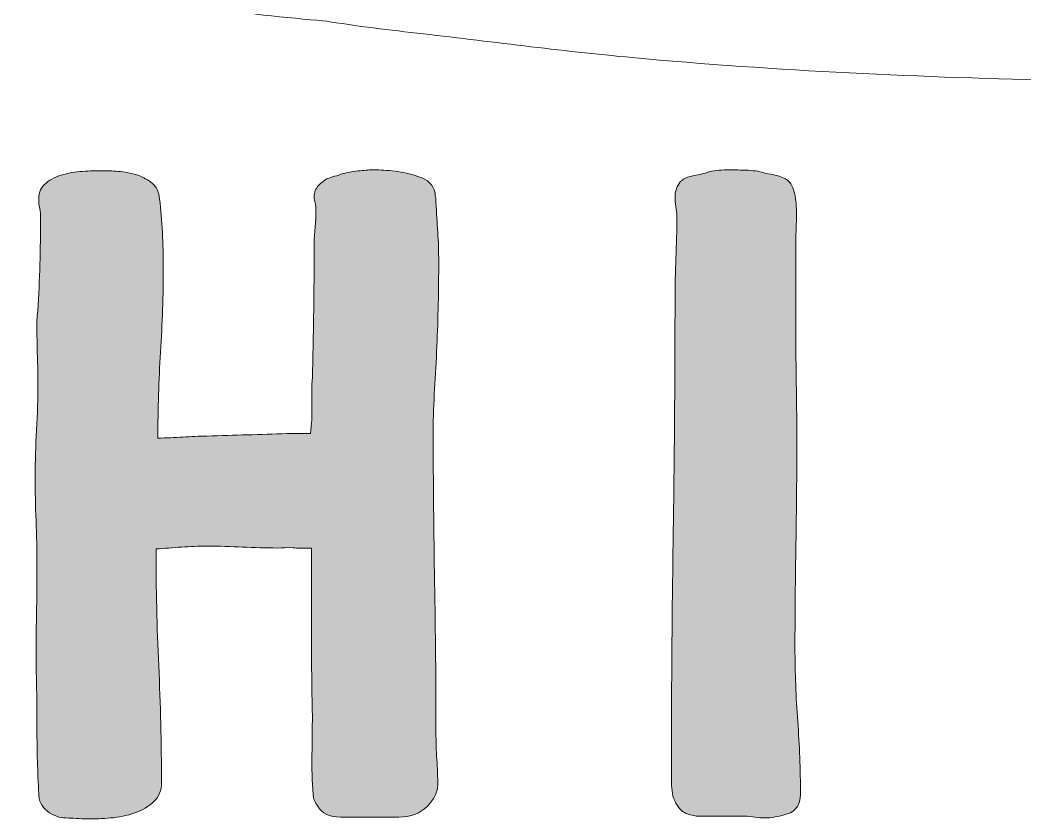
# Model space of a CAD drawing. Header units: inches. Extents: x 112 to 968, y -1050 to -30.
# Drawn here: x 113 to 342, y -1047.4 to -865.4 of the extents above; entities that cross this region are included whole.
import ezdxf

# ---------------------------------------------------------------- set-up
doc = ezdxf.new("R2010")
doc.units = ezdxf.units.IN
doc.header["$MEASUREMENT"] = 0
doc.layers.add('Layer 1', color=7, linetype='Continuous')

# ---------------------------------------------------------------- blocks, each defined once
blk = doc.blocks.new('block 4')
at = {"layer": 'Layer 1', "lineweight": 0}
blk.add_open_spline([(961.12, -864.26), (960.58, -861.47), (958.12, -860.39), (957.09, -857.61), (953.63, -848.31), (950.72, -838.88), (947.64, -829.5), (946.42, -825.79), (945.2, -822.05), (944.9, -818.24), (944.61, -814.63), (945.15, -811.02), (945.7, -807.43), (947.52, -795.43), (949.35, -783.42), (951.17, -771.42), (952.66, -761.58), (954.15, -751.56), (951.84, -741.75), (949.95, -733.79), (945.61, -726.24), (943.72, -718.28), (941.83, -710.31), (942.91, -701.25), (950.28, -695.7), (944.76, -694.08), (943.79, -687.04), (948.77, -684.7), (943.53, -686.77), (939.32, -680.25), (939.96, -675.66), (940.6, -671.06), (941.46, -664.93), (935.92, -663.16), (925.12, -659.73), (922.78, -658.08), (909.39, -658.68), (895.25, -659.32), (880.95, -658.99), (866.85, -659.68), (866.64, -659.69), (866.42, -659.71), (866.21, -659.72), (866.43, -659.97), (866.43, -660.25), (866.04, -660.55), (865.81, -660.73), (864.98, -661.01), (864.72, -660.98), (859.78, -660.42), (861.76, -662.23), (859.57, -662.08), (857.39, -661.93), (858.3, -661.1), (858.41, -660.6), (858.46, -660.36), (859.08, -660.22), (859.7, -660.07), (841.21, -661.11), (821.32, -662.46), (803.45, -660.54), (781.11, -660.41), (757.21, -654.93), (734.46, -656.07), (716.3, -654.83), (695.76, -654.47), (678.33, -653.32), (648.78, -653.88), (619.19, -653.53), (589.62, -653.22), (561.73, -652.94), (533.98, -654.59), (505.94, -655.47), (475.65, -656.41), (445.31, -656.66), (414.97, -656.24), (385.9, -655.83), (353.69, -651.08), (325.11, -653.26), (326.25, -655.49), (351.29, -658.81), (352.45, -657.14), (349.55, -661.24), (339.18, -657.6), (333.73, -657.93), (312.65, -655.89), (288.61, -655.17), (266.59, -654.48), (251.56, -651.97), (235.45, -652.78), (220.48, -650.73), (217.03, -649.17), (211.83, -654.97), (209.42, -651.36), (205.5, -651.54), (202.76, -652.97), (199.43, -653.76), (195.07, -654.81), (193.04, -658.84), (188.04, -659.63), (181.5, -662.34), (175.05, -664.13), (173.56, -669.84), (173.37, -671.59), (172.69, -672.89), (170.93, -674.44), (173.13, -677.84), (168.44, -713.89), (166.15, -715.88), (161.69, -724.38), (153.48, -731.37), (149.36, -739.99), (144.88, -749.35), (142.14, -759.59), (138.5, -769.2), (142.06, -769.41), (142.39, -773.31), (143.3, -776.02), (144.62, -779.99), (149.16, -782.73), (152.34, -786.01), (155.51, -789.3), (156.97, -794.64), (152.74, -796.97), (150.62, -798.13), (147.69, -798.12), (145.56, -799.27), (141.5, -801.46), (142.36, -806.3), (140.57, -809.9), (138.38, -814.29), (133.06, -817.25), (130.47, -821.53), (127.44, -826.53), (127.17, -831.19), (121.55, -835.27), (117.85, -838.28), (116.64, -841.98), (112.97, -844.58), (115.03, -845.17), (114.04, -847.23), (116.53, -847.82), (116.16, -855.96), (129.89, -854.36), (137.02, -857.25), (144.74, -859.28), (153.24, -862.19), (161.39, -862.17), (161.39, -862.17), (161.89, -862.82), (161.89, -862.82), (162.94, -864.18), (180.79, -865.26), (183.6, -865.72), (191.25, -866.98), (198.67, -867.78), (206.35, -868.67), (222.78, -870.58), (239.12, -872.74), (255.63, -874.2), (288.56, -877.12), (321.65, -878.57), (354.72, -879.15), (421.28, -880.3), (487.72, -877.9), (554.18, -876.55), (611.99, -875.37), (669.94, -874.96), (727.76, -878.36), (760.65, -880.29), (793.53, -883.46), (826.51, -883.37), (859.31, -883.29), (892.96, -880.9), (925.55, -878.27), (930.45, -878.34), (934.9, -878.91), (939.88, -879.22), (942.15, -878.91), (947.7, -883.56), (948.39, -880.3), (951.6, -881.95), (952.98, -878.84), (956.36, -879.45), (953.62, -875.55), (959.41, -874.55), (960.77, -871.57), (959.02, -869.05), (961.5, -866.26), (961.12, -864.26)], degree=3, knots=[0, 0, 0, 0, 1, 1, 1, 2, 2, 2, 3, 3, 3, 4, 4, 4, 5, 5, 5, 6, 6, 6, 7, 7, 7, 8, 8, 8, 9, 9, 9, 10, 10, 10, 11, 11, 11, 12, 12, 12, 13, 13, 13, 14, 14, 14, 15, 15, 15, 16, 16, 16, 17, 17, 17, 18, 18, 18, 19, 19, 19, 20, 20, 20, 21, 21, 21, 22, 22, 22, 23, 23, 23, 24, 24, 24, 25, 25, 25, 26, 26, 26, 27, 27, 27, 28, 28, 28, 29, 29, 29, 30, 30, 30, 31, 31, 31, 32, 32, 32, 33, 33, 33, 34, 34, 34, 35, 35, 35, 36, 36, 36, 37, 37, 37, 38, 38, 38, 39, 39, 39, 40, 40, 40, 41, 41, 41, 42, 42, 42, 43, 43, 43, 44, 44, 44, 45, 45, 45, 46, 46, 46, 47, 47, 47, 48, 48, 48, 49, 49, 49, 50, 50, 50, 51, 51, 51, 52, 52, 52, 53, 53, 53, 54, 54, 54, 55, 55, 55, 56, 56, 56, 57, 57, 57, 58, 58, 58, 59, 59, 59, 60, 60, 60, 61, 61, 61, 62, 62, 62, 63, 63, 63, 63], dxfattribs=at)
blk = doc.blocks.new('block 14')
at = {"layer": 'Layer 1', "true_color": 0x1f9d48}
h = blk.add_hatch(color=114, dxfattribs=at)
h.dxf.hatch_style = 2
edge = h.paths.add_edge_path()
edge.add_spline(control_points=[(179.39, -985.69), (179.39, -985.69), (177.52, -985.69), (177.52, -985.69), (176.97, -985.69), (176.45, -985.69), (175.97, -985.69), (175.48, -985.69), (174.9, -985.62), (174.21, -985.48), (173.65, -985.62), (172.82, -985.69), (171.72, -985.69), (168.95, -985.69), (166.26, -985.62), (163.64, -985.48), (161.01, -985.35), (158.32, -985.27), (155.56, -985.27), (153.62, -985.27), (151.69, -985.35), (149.76, -985.48), (147.82, -985.62), (145.89, -985.76), (143.95, -985.9), (143.95, -994.88), (144.16, -1003.75), (144.57, -1012.52), (144.99, -1021.3), (145.2, -1030.17), (145.2, -1039.15), (145.2, -1040.95), (144.61, -1042.4), (143.44, -1043.5), (142.26, -1044.61), (140.81, -1045.47), (139.09, -1046.09), (137.35, -1046.71), (135.53, -1047.09), (133.59, -1047.23), (131.66, -1047.37), (130, -1047.44), (128.62, -1047.44), (127.51, -1047.44), (126.55, -1047.4), (125.72, -1047.33), (124.89, -1047.26), (124.13, -1047.23), (123.44, -1047.23), (121.92, -1047.23), (120.5, -1046.71), (119.19, -1045.68), (117.88, -1044.64), (117.22, -1043.29), (117.22, -1041.64), (116.95, -1036.8), (116.81, -1031.93), (116.81, -1027.03), (116.81, -1022.13), (116.74, -1017.26), (116.6, -1012.42), (116.6, -1008.55), (116.64, -1004.72), (116.71, -1000.92), (116.77, -997.12), (116.81, -993.29), (116.81, -989.42), (116.81, -986.1), (116.74, -982.79), (116.6, -979.47), (116.46, -976.16), (116.4, -972.84), (116.4, -969.53), (116.4, -965.94), (116.5, -962.35), (116.71, -958.75), (116.91, -955.16), (117.02, -951.57), (117.02, -947.98), (117.02, -946.04), (116.98, -944.04), (116.91, -941.97), (116.84, -939.9), (116.81, -937.9), (116.81, -935.96), (116.81, -935.27), (116.81, -934.54), (116.81, -933.78), (116.81, -933.03), (116.88, -932.3), (117.02, -931.61), (117.43, -924.56), (117.64, -917.52), (117.64, -910.47), (117.64, -909.78), (117.57, -909.06), (117.43, -908.3), (117.29, -907.54), (117.22, -906.82), (117.22, -906.12), (117.22, -904.6), (117.78, -903.39), (118.88, -902.5), (119.99, -901.6), (121.33, -900.94), (122.92, -900.53), (124.51, -900.11), (126.13, -899.87), (127.79, -899.8), (129.45, -899.73), (130.83, -899.7), (131.94, -899.7), (133.18, -899.7), (134.49, -899.77), (135.87, -899.9), (137.25, -900.04), (138.57, -900.32), (139.81, -900.73), (141.05, -901.15), (142.16, -901.77), (143.13, -902.6), (144.09, -903.43), (144.64, -904.6), (144.78, -906.12), (145.06, -908.61), (145.27, -911.17), (145.4, -913.79), (145.54, -916.41), (145.61, -918.97), (145.61, -921.46), (145.61, -928.08), (145.4, -934.61), (144.99, -941.04), (144.57, -947.46), (144.37, -953.99), (144.37, -960.62), (146.3, -960.62), (148.2, -960.55), (150.07, -960.41), (151.93, -960.27), (153.76, -960.2), (155.56, -960.2), (158.73, -960.07), (161.81, -959.96), (164.78, -959.89), (167.75, -959.82), (170.75, -959.72), (173.79, -959.58), (173.79, -959.58), (177.73, -959.58), (177.73, -959.58), (177.73, -959.58), (179.18, -959.58), (179.18, -959.58), (179.45, -957.51), (179.56, -955.41), (179.49, -953.26), (179.42, -951.12), (179.45, -948.95), (179.59, -946.73), (179.73, -941.76), (179.83, -936.76), (179.9, -931.71), (179.97, -926.67), (180.01, -921.59), (180.01, -916.48), (180.01, -915.24), (180.08, -913.99), (180.21, -912.75), (180.35, -911.51), (180.42, -910.2), (180.42, -908.81), (180.42, -908.13), (180.35, -907.54), (180.21, -907.05), (180.08, -906.57), (180.01, -906.12), (180.01, -905.71), (180.01, -904.6), (180.35, -903.71), (181.04, -903.01), (181.73, -902.32), (182.36, -901.84), (182.91, -901.56), (183.46, -901.29), (184.05, -901.08), (184.67, -900.94), (185.29, -900.81), (185.94, -900.6), (186.64, -900.32), (187.88, -900.04), (189.16, -899.84), (190.47, -899.7), (191.78, -899.56), (192.85, -899.49), (193.68, -899.49), (195.06, -899.49), (196.65, -899.6), (198.45, -899.8), (200.24, -900.01), (201.9, -900.39), (203.42, -900.94), (205.35, -901.36), (206.67, -902.39), (207.36, -904.05), (207.5, -904.33), (207.57, -904.64), (207.57, -904.98), (207.57, -905.33), (207.64, -905.64), (207.77, -905.91), (207.77, -905.91), (207.77, -906.95), (207.77, -906.95), (207.91, -909.3), (208.05, -911.54), (208.19, -913.68), (208.32, -915.83), (208.4, -918.07), (208.4, -920.42), (208.4, -923.6), (208.36, -926.81), (208.29, -930.05), (208.22, -933.3), (208.12, -936.51), (207.98, -939.69), (207.84, -943), (207.67, -946.25), (207.46, -949.43), (207.26, -952.61), (207.15, -955.85), (207.15, -959.17), (207.15, -970.77), (207.26, -982.24), (207.46, -993.56), (207.67, -1004.89), (207.77, -1016.29), (207.77, -1027.75), (207.77, -1029.82), (207.84, -1031.87), (207.98, -1033.86), (208.12, -1035.87), (208.19, -1037.84), (208.19, -1039.77), (208.19, -1041.29), (207.39, -1042.88), (205.81, -1044.54), (204.22, -1046.19), (202.04, -1047.02), (199.28, -1047.02), (199.28, -1047.02), (186.02, -1047.02), (186.02, -1047.02), (183.53, -1047.02), (181.8, -1046.19), (180.84, -1044.54), (180.14, -1043.71), (179.8, -1042.81), (179.8, -1041.84), (179.52, -1038.81), (179.42, -1035.8), (179.49, -1032.83), (179.56, -1029.86), (179.59, -1026.85), (179.59, -1023.82), (179.45, -1017.6), (179.39, -1011.38), (179.39, -1005.17), (179.39, -998.95), (179.39, -992.74), (179.39, -986.52), (179.39, -986.52), (179.39, -985.69), (179.39, -985.69)], knot_values=[0, 0, 0, 0, 1, 1, 1, 2, 2, 2, 3, 3, 3, 4, 4, 4, 5, 5, 5, 6, 6, 6, 7, 7, 7, 8, 8, 8, 9, 9, 9, 10, 10, 10, 11, 11, 11, 12, 12, 12, 13, 13, 13, 14, 14, 14, 15, 15, 15, 16, 16, 16, 17, 17, 17, 18, 18, 18, 19, 19, 19, 20, 20, 20, 21, 21, 21, 22, 22, 22, 23, 23, 23, 24, 24, 24, 25, 25, 25, 26, 26, 26, 27, 27, 27, 28, 28, 28, 29, 29, 29, 30, 30, 30, 31, 31, 31, 32, 32, 32, 33, 33, 33, 34, 34, 34, 35, 35, 35, 36, 36, 36, 37, 37, 37, 38, 38, 38, 39, 39, 39, 40, 40, 40, 41, 41, 41, 42, 42, 42, 43, 43, 43, 44, 44, 44, 45, 45, 45, 46, 46, 46, 47, 47, 47, 48, 48, 48, 49, 49, 49, 50, 50, 50, 51, 51, 51, 52, 52, 52, 53, 53, 53, 54, 54, 54, 55, 55, 55, 56, 56, 56, 57, 57, 57, 58, 58, 58, 59, 59, 59, 60, 60, 60, 61, 61, 61, 62, 62, 62, 63, 63, 63, 64, 64, 64, 65, 65, 65, 66, 66, 66, 67, 67, 67, 68, 68, 68, 69, 69, 69, 70, 70, 70, 71, 71, 71, 72, 72, 72, 73, 73, 73, 74, 74, 74, 75, 75, 75, 76, 76, 76, 77, 77, 77, 78, 78, 78, 79, 79, 79, 80, 80, 80, 81, 81, 81, 82, 82, 82, 83, 83, 83, 84, 84, 84, 85, 85, 85, 86, 86, 86, 87, 87, 87, 88, 88, 88, 89, 89, 89, 90, 90, 90, 91, 91, 91, 91], degree=3, periodic=1)
h = blk.add_hatch(color=114, dxfattribs=at)
h.dxf.hatch_style = 2
edge = h.paths.add_edge_path()
edge.add_spline(control_points=[(262.69, -910.06), (262.69, -909.37), (262.61, -908.64), (262.48, -907.88), (262.34, -907.12), (262.27, -906.4), (262.27, -905.71), (262.27, -904.6), (262.58, -903.57), (263.2, -902.6), (263.83, -901.63), (265.1, -901.01), (267.04, -900.73), (268.42, -900.46), (269.45, -900.18), (270.14, -899.9), (270.83, -899.77), (271.56, -899.67), (272.32, -899.6), (273.08, -899.53), (273.87, -899.49), (274.7, -899.49), (275.95, -899.49), (277.36, -899.53), (278.95, -899.6), (280.54, -899.67), (281.88, -899.9), (282.99, -900.32), (286.17, -900.73), (288.07, -901.53), (288.69, -902.7), (289.31, -903.88), (289.69, -905.16), (289.83, -906.54), (289.96, -908.19), (290, -909.78), (289.93, -911.3), (289.86, -912.82), (289.83, -914.34), (289.83, -915.86), (289.83, -915.86), (289.83, -938.24), (289.83, -938.24), (289.83, -942.11), (289.86, -945.9), (289.93, -949.63), (290, -953.36), (290.04, -957.17), (290.04, -961.03), (290.04, -969.04), (289.96, -976.95), (289.83, -984.76), (289.69, -992.56), (289.62, -1000.47), (289.62, -1008.48), (289.62, -1014.15), (289.83, -1019.71), (290.24, -1025.16), (290.66, -1030.62), (290.87, -1036.18), (290.87, -1041.84), (290.87, -1044.19), (289.86, -1045.68), (287.86, -1046.3), (285.86, -1046.92), (284.16, -1047.23), (282.78, -1047.23), (282.09, -1047.23), (281.33, -1047.16), (280.51, -1047.02), (279.68, -1046.89), (278.92, -1046.82), (278.22, -1046.82), (278.22, -1046.82), (274.7, -1046.82), (274.7, -1046.82), (274.7, -1046.82), (272.42, -1046.82), (272.42, -1046.82), (272.42, -1046.82), (268.9, -1046.82), (268.9, -1046.82), (268.9, -1046.82), (267.45, -1046.82), (267.45, -1046.82), (267.17, -1046.82), (266.96, -1046.78), (266.83, -1046.71), (266.69, -1046.64), (266.48, -1046.61), (266.21, -1046.61), (264.82, -1046.33), (263.86, -1045.81), (263.31, -1045.05), (262.75, -1044.3), (262.41, -1043.78), (262.27, -1043.5), (261.86, -1042.67), (261.65, -1041.84), (261.65, -1041.01), (261.51, -1040.18), (261.44, -1039.43), (261.44, -1038.73), (261.44, -1038.05), (261.44, -1037.56), (261.44, -1037.28), (261.44, -1019.19), (261.58, -1001.16), (261.86, -983.2), (262.13, -965.25), (262.27, -947.22), (262.27, -929.12), (262.27, -925.95), (262.34, -922.77), (262.48, -919.59), (262.61, -916.41), (262.69, -913.24), (262.69, -910.06)], knot_values=[0, 0, 0, 0, 1, 1, 1, 2, 2, 2, 3, 3, 3, 4, 4, 4, 5, 5, 5, 6, 6, 6, 7, 7, 7, 8, 8, 8, 9, 9, 9, 10, 10, 10, 11, 11, 11, 12, 12, 12, 13, 13, 13, 14, 14, 14, 15, 15, 15, 16, 16, 16, 17, 17, 17, 18, 18, 18, 19, 19, 19, 20, 20, 20, 21, 21, 21, 22, 22, 22, 23, 23, 23, 24, 24, 24, 25, 25, 25, 26, 26, 26, 27, 27, 27, 28, 28, 28, 29, 29, 29, 30, 30, 30, 31, 31, 31, 32, 32, 32, 33, 33, 33, 34, 34, 34, 35, 35, 35, 36, 36, 36, 37, 37, 37, 38, 38, 38, 39, 39, 39, 39], degree=3, periodic=1)
at = {"layer": 'Layer 1', "lineweight": 0}
for points, knots in [([(179.39, -985.69), (179.39, -985.69), (177.52, -985.69), (177.52, -985.69), (176.97, -985.69), (176.45, -985.69), (175.97, -985.69), (175.48, -985.69), (174.9, -985.62), (174.21, -985.48), (173.65, -985.62), (172.82, -985.69), (171.72, -985.69), (168.95, -985.69), (166.26, -985.62), (163.64, -985.48), (161.01, -985.35), (158.32, -985.27), (155.56, -985.27), (153.62, -985.27), (151.69, -985.35), (149.76, -985.48), (147.82, -985.62), (145.89, -985.76), (143.95, -985.9), (143.95, -994.88), (144.16, -1003.75), (144.57, -1012.52), (144.99, -1021.3), (145.2, -1030.17), (145.2, -1039.15), (145.2, -1040.95), (144.61, -1042.4), (143.44, -1043.5), (142.26, -1044.61), (140.81, -1045.47), (139.09, -1046.09), (137.35, -1046.71), (135.53, -1047.09), (133.59, -1047.23), (131.66, -1047.37), (130, -1047.44), (128.62, -1047.44), (127.51, -1047.44), (126.55, -1047.4), (125.72, -1047.33), (124.89, -1047.26), (124.13, -1047.23), (123.44, -1047.23), (121.92, -1047.23), (120.5, -1046.71), (119.19, -1045.68), (117.88, -1044.64), (117.22, -1043.29), (117.22, -1041.64), (116.95, -1036.8), (116.81, -1031.93), (116.81, -1027.03), (116.81, -1022.13), (116.74, -1017.26), (116.6, -1012.42), (116.6, -1008.55), (116.64, -1004.72), (116.71, -1000.92), (116.77, -997.12), (116.81, -993.29), (116.81, -989.42), (116.81, -986.1), (116.74, -982.79), (116.6, -979.47), (116.46, -976.16), (116.4, -972.84), (116.4, -969.53), (116.4, -965.94), (116.5, -962.35), (116.71, -958.75), (116.91, -955.16), (117.02, -951.57), (117.02, -947.98), (117.02, -946.04), (116.98, -944.04), (116.91, -941.97), (116.84, -939.9), (116.81, -937.9), (116.81, -935.96), (116.81, -935.27), (116.81, -934.54), (116.81, -933.78), (116.81, -933.03), (116.88, -932.3), (117.02, -931.61), (117.43, -924.56), (117.64, -917.52), (117.64, -910.47), (117.64, -909.78), (117.57, -909.06), (117.43, -908.3), (117.29, -907.54), (117.22, -906.82), (117.22, -906.12), (117.22, -904.6), (117.78, -903.39), (118.88, -902.5), (119.99, -901.6), (121.33, -900.94), (122.92, -900.53), (124.51, -900.11), (126.13, -899.87), (127.79, -899.8), (129.45, -899.73), (130.83, -899.7), (131.94, -899.7), (133.18, -899.7), (134.49, -899.77), (135.87, -899.9), (137.25, -900.04), (138.57, -900.32), (139.81, -900.73), (141.05, -901.15), (142.16, -901.77), (143.13, -902.6), (144.09, -903.43), (144.64, -904.6), (144.78, -906.12), (145.06, -908.61), (145.27, -911.17), (145.4, -913.79), (145.54, -916.41), (145.61, -918.97), (145.61, -921.46), (145.61, -928.08), (145.4, -934.61), (144.99, -941.04), (144.57, -947.46), (144.37, -953.99), (144.37, -960.62), (146.3, -960.62), (148.2, -960.55), (150.07, -960.41), (151.93, -960.27), (153.76, -960.2), (155.56, -960.2), (158.73, -960.07), (161.81, -959.96), (164.78, -959.89), (167.75, -959.82), (170.75, -959.72), (173.79, -959.58), (173.79, -959.58), (177.73, -959.58), (177.73, -959.58), (177.73, -959.58), (179.18, -959.58), (179.18, -959.58), (179.45, -957.51), (179.56, -955.41), (179.49, -953.26), (179.42, -951.12), (179.45, -948.95), (179.59, -946.73), (179.73, -941.76), (179.83, -936.76), (179.9, -931.71), (179.97, -926.67), (180.01, -921.59), (180.01, -916.48), (180.01, -915.24), (180.08, -913.99), (180.21, -912.75), (180.35, -911.51), (180.42, -910.2), (180.42, -908.81), (180.42, -908.13), (180.35, -907.54), (180.21, -907.05), (180.08, -906.57), (180.01, -906.12), (180.01, -905.71), (180.01, -904.6), (180.35, -903.71), (181.04, -903.01), (181.73, -902.32), (182.36, -901.84), (182.91, -901.56), (183.46, -901.29), (184.05, -901.08), (184.67, -900.94), (185.29, -900.81), (185.94, -900.6), (186.64, -900.32), (187.88, -900.04), (189.16, -899.84), (190.47, -899.7), (191.78, -899.56), (192.85, -899.49), (193.68, -899.49), (195.06, -899.49), (196.65, -899.6), (198.45, -899.8), (200.24, -900.01), (201.9, -900.39), (203.42, -900.94), (205.35, -901.36), (206.67, -902.39), (207.36, -904.05), (207.5, -904.33), (207.57, -904.64), (207.57, -904.98), (207.57, -905.33), (207.64, -905.64), (207.77, -905.91), (207.77, -905.91), (207.77, -906.95), (207.77, -906.95), (207.91, -909.3), (208.05, -911.54), (208.19, -913.68), (208.32, -915.83), (208.4, -918.07), (208.4, -920.42), (208.4, -923.6), (208.36, -926.81), (208.29, -930.05), (208.22, -933.3), (208.12, -936.51), (207.98, -939.69), (207.84, -943), (207.67, -946.25), (207.46, -949.43), (207.26, -952.61), (207.15, -955.85), (207.15, -959.17), (207.15, -970.77), (207.26, -982.24), (207.46, -993.56), (207.67, -1004.89), (207.77, -1016.29), (207.77, -1027.75), (207.77, -1029.82), (207.84, -1031.87), (207.98, -1033.86), (208.12, -1035.87), (208.19, -1037.84), (208.19, -1039.77), (208.19, -1041.29), (207.39, -1042.88), (205.81, -1044.54), (204.22, -1046.19), (202.04, -1047.02), (199.28, -1047.02), (199.28, -1047.02), (186.02, -1047.02), (186.02, -1047.02), (183.53, -1047.02), (181.8, -1046.19), (180.84, -1044.54), (180.14, -1043.71), (179.8, -1042.81), (179.8, -1041.84), (179.52, -1038.81), (179.42, -1035.8), (179.49, -1032.83), (179.56, -1029.86), (179.59, -1026.85), (179.59, -1023.82), (179.45, -1017.6), (179.39, -1011.38), (179.39, -1005.17), (179.39, -998.95), (179.39, -992.74), (179.39, -986.52), (179.39, -986.52), (179.39, -985.69), (179.39, -985.69)], [0, 0, 0, 0, 1, 1, 1, 2, 2, 2, 3, 3, 3, 4, 4, 4, 5, 5, 5, 6, 6, 6, 7, 7, 7, 8, 8, 8, 9, 9, 9, 10, 10, 10, 11, 11, 11, 12, 12, 12, 13, 13, 13, 14, 14, 14, 15, 15, 15, 16, 16, 16, 17, 17, 17, 18, 18, 18, 19, 19, 19, 20, 20, 20, 21, 21, 21, 22, 22, 22, 23, 23, 23, 24, 24, 24, 25, 25, 25, 26, 26, 26, 27, 27, 27, 28, 28, 28, 29, 29, 29, 30, 30, 30, 31, 31, 31, 32, 32, 32, 33, 33, 33, 34, 34, 34, 35, 35, 35, 36, 36, 36, 37, 37, 37, 38, 38, 38, 39, 39, 39, 40, 40, 40, 41, 41, 41, 42, 42, 42, 43, 43, 43, 44, 44, 44, 45, 45, 45, 46, 46, 46, 47, 47, 47, 48, 48, 48, 49, 49, 49, 50, 50, 50, 51, 51, 51, 52, 52, 52, 53, 53, 53, 54, 54, 54, 55, 55, 55, 56, 56, 56, 57, 57, 57, 58, 58, 58, 59, 59, 59, 60, 60, 60, 61, 61, 61, 62, 62, 62, 63, 63, 63, 64, 64, 64, 65, 65, 65, 66, 66, 66, 67, 67, 67, 68, 68, 68, 69, 69, 69, 70, 70, 70, 71, 71, 71, 72, 72, 72, 73, 73, 73, 74, 74, 74, 75, 75, 75, 76, 76, 76, 77, 77, 77, 78, 78, 78, 79, 79, 79, 80, 80, 80, 81, 81, 81, 82, 82, 82, 83, 83, 83, 84, 84, 84, 85, 85, 85, 86, 86, 86, 87, 87, 87, 88, 88, 88, 89, 89, 89, 90, 90, 90, 91, 91, 91, 91]), ([(262.69, -910.06), (262.69, -909.37), (262.61, -908.64), (262.48, -907.88), (262.34, -907.12), (262.27, -906.4), (262.27, -905.71), (262.27, -904.6), (262.58, -903.57), (263.2, -902.6), (263.83, -901.63), (265.1, -901.01), (267.04, -900.73), (268.42, -900.46), (269.45, -900.18), (270.14, -899.9), (270.83, -899.77), (271.56, -899.67), (272.32, -899.6), (273.08, -899.53), (273.87, -899.49), (274.7, -899.49), (275.95, -899.49), (277.36, -899.53), (278.95, -899.6), (280.54, -899.67), (281.88, -899.9), (282.99, -900.32), (286.17, -900.73), (288.07, -901.53), (288.69, -902.7), (289.31, -903.88), (289.69, -905.16), (289.83, -906.54), (289.96, -908.19), (290, -909.78), (289.93, -911.3), (289.86, -912.82), (289.83, -914.34), (289.83, -915.86), (289.83, -915.86), (289.83, -938.24), (289.83, -938.24), (289.83, -942.11), (289.86, -945.9), (289.93, -949.63), (290, -953.36), (290.04, -957.17), (290.04, -961.03), (290.04, -969.04), (289.96, -976.95), (289.83, -984.76), (289.69, -992.56), (289.62, -1000.47), (289.62, -1008.48), (289.62, -1014.15), (289.83, -1019.71), (290.24, -1025.16), (290.66, -1030.62), (290.87, -1036.18), (290.87, -1041.84), (290.87, -1044.19), (289.86, -1045.68), (287.86, -1046.3), (285.86, -1046.92), (284.16, -1047.23), (282.78, -1047.23), (282.09, -1047.23), (281.33, -1047.16), (280.51, -1047.02), (279.68, -1046.89), (278.92, -1046.82), (278.22, -1046.82), (278.22, -1046.82), (274.7, -1046.82), (274.7, -1046.82), (274.7, -1046.82), (272.42, -1046.82), (272.42, -1046.82), (272.42, -1046.82), (268.9, -1046.82), (268.9, -1046.82), (268.9, -1046.82), (267.45, -1046.82), (267.45, -1046.82), (267.17, -1046.82), (266.96, -1046.78), (266.83, -1046.71), (266.69, -1046.64), (266.48, -1046.61), (266.21, -1046.61), (264.82, -1046.33), (263.86, -1045.81), (263.31, -1045.05), (262.75, -1044.3), (262.41, -1043.78), (262.27, -1043.5), (261.86, -1042.67), (261.65, -1041.84), (261.65, -1041.01), (261.51, -1040.18), (261.44, -1039.43), (261.44, -1038.73), (261.44, -1038.05), (261.44, -1037.56), (261.44, -1037.28), (261.44, -1019.19), (261.58, -1001.16), (261.86, -983.2), (262.13, -965.25), (262.27, -947.22), (262.27, -929.12), (262.27, -925.95), (262.34, -922.77), (262.48, -919.59), (262.61, -916.41), (262.69, -913.24), (262.69, -910.06)], [0, 0, 0, 0, 1, 1, 1, 2, 2, 2, 3, 3, 3, 4, 4, 4, 5, 5, 5, 6, 6, 6, 7, 7, 7, 8, 8, 8, 9, 9, 9, 10, 10, 10, 11, 11, 11, 12, 12, 12, 13, 13, 13, 14, 14, 14, 15, 15, 15, 16, 16, 16, 17, 17, 17, 18, 18, 18, 19, 19, 19, 20, 20, 20, 21, 21, 21, 22, 22, 22, 23, 23, 23, 24, 24, 24, 25, 25, 25, 26, 26, 26, 27, 27, 27, 28, 28, 28, 29, 29, 29, 30, 30, 30, 31, 31, 31, 32, 32, 32, 33, 33, 33, 34, 34, 34, 35, 35, 35, 36, 36, 36, 37, 37, 37, 38, 38, 38, 39, 39, 39, 39])]:
    blk.add_open_spline(points, degree=3, knots=knots, dxfattribs=at)
blk = doc.blocks.new('block 2')
at = {"layer": 'Layer 1'}
for name in ['block 4', 'block 14']:
    blk.add_blockref(name, (0, 0), dxfattribs=at)

msp = doc.modelspace()

# ---------------------------------------------------------------- block references
at = {"layer": 'Layer 1'}
msp.add_blockref('block 2', (0, 0), dxfattribs=at)

doc.saveas('drawing.dxf')
